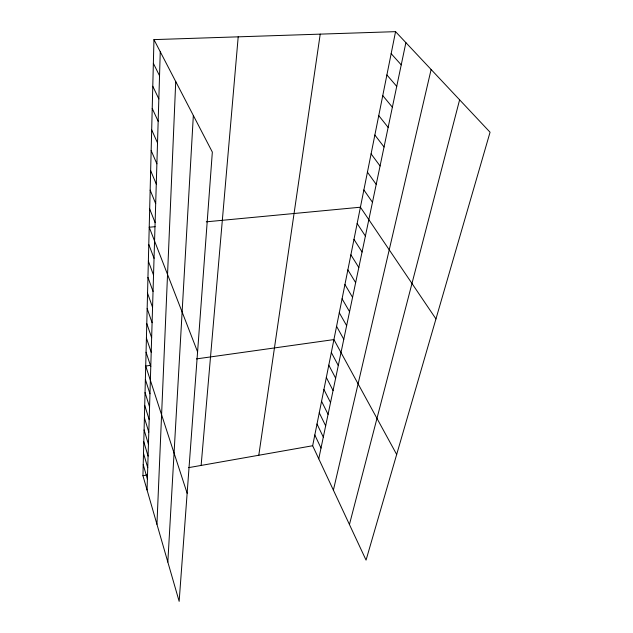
<?xml version="1.0" encoding="UTF-8"?>
<svg xmlns="http://www.w3.org/2000/svg" width="633" height="633" viewBox="0 0 633 633"><rect width="100%" height="100%" fill="white"/><g stroke="black" fill="none" stroke-linecap="round" stroke-linejoin="round"><path stroke-width="0.95" d="M153.961 39.61L212.34 152.086L179.155 601.35L142.939 475.707L153.961 39.61L395.562 31.65L490.061 132.226L366.056 560.118L312.662 445.743L395.562 31.65M147.062 489.982L160.26 51.74M156.944 524.282L175.729 81.538M167.832 562.057L193.342 115.483M201.128 465.429L238.198 36.833M258.794 455.254L320.219 34.135M318.763 458.822L405.888 42.648M333.393 490.148L431.12 69.495M349.44 524.52L459.613 99.824M142.939 475.707L147.552 474.892M188.705 467.629L312.662 445.743M150.559 365.352L145.717 366.032L187.139 493.249M196.452 358.903L333.915 339.581L396.669 454.478M155.101 226.685L149.222 227.239L197.583 351.869M206.279 221.827L360.414 207.213L435.955 318.921M391.154 53.647L401.235 64.867M386.89 74.947L396.733 86.381M382.759 95.591L392.373 107.214M378.748 115.61L388.148 127.407M374.863 135.027L384.049 146.983M371.088 153.874L380.069 165.973M367.425 172.168L376.216 184.401M363.872 189.94L372.473 202.283M357.147 223.512L365.399 236.054M353.974 239.377L362.06 252.005M350.88 254.822L358.816 267.522M347.865 269.872L355.651 282.635M344.938 284.526L352.565 297.352M342.073 298.816L349.566 311.689M339.288 312.742L346.639 325.663M336.566 326.327L343.79 339.288M331.32 352.518L338.291 365.534M328.796 365.146L335.648 378.186M326.327 377.474L333.061 390.529M323.914 389.509L330.537 402.58M153.36 63.34L159.54 75.738M321.564 401.275L328.076 414.354M319.261 412.771L325.663 425.859M317.014 424.007L323.313 437.094M152.782 86.262L158.843 98.898M314.815 434.998L321.01 448.077M152.221 108.425L158.163 121.275M151.683 129.86L157.514 142.9M151.16 150.591L156.881 163.812M150.654 170.673L156.272 184.045M150.163 190.122L155.686 203.636M149.681 208.969L155.117 222.61M148.787 244.457L154.041 258.304M148.367 261.176L153.534 275.11M147.956 277.428L153.044 291.433M147.552 293.221L152.561 307.298M147.165 308.58L152.094 322.711M146.785 323.526L151.643 337.706M146.421 338.077L151.208 352.288M146.065 352.241L150.781 366.483M145.376 379.468L149.958 393.766M145.044 392.571L149.562 406.877M144.72 405.334L149.174 419.655M144.403 417.788L148.802 432.11M144.102 429.942L148.439 444.263M143.802 441.794L148.082 456.108M143.509 453.37L147.734 467.676M143.224 464.669L147.394 478.967"/></g></svg>
